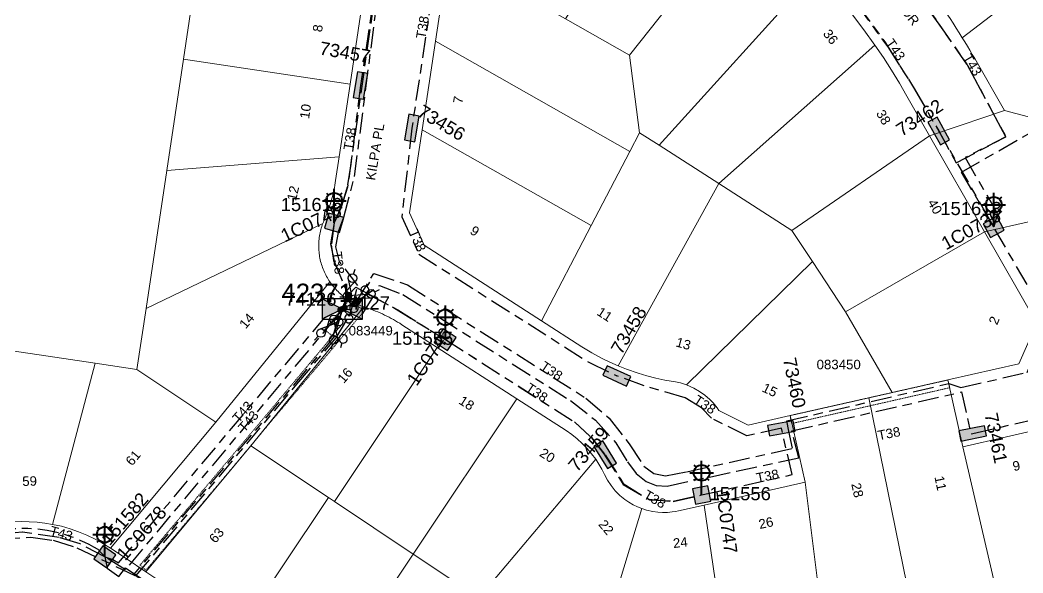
# Model space of a CAD drawing. Header units: metres. Extents: x 299834 to 302538, y 6172833 to 6174390.
# Drawn here: x 301413.7 to 301604.3, y 6173678.3 to 6173783.4 of the extents above; entities that cross this region are included whole.
import ezdxf
from ezdxf.enums import TextEntityAlignment as Align

# ---------------------------------------------------------------- set-up
doc = ezdxf.new("R2010")
doc.units = ezdxf.units.M
for name, pattern in [('Cable Exist UG', [8.2, 4, -1.2, 1.8, -1.2]), ('HIDDEN', [0.375, 0.25, -0.125]), ('HIDDEN2', [0.1875, 0.125, -0.0625])]:
    doc.linetypes.add(name, pattern=pattern)
doc.layers.get('0').update_dxf_attribs({"color": 6})
for name, color, linetype, lineweight in [('Cadastre Land Parcels_SP_EXT', 9, 'Continuous', 5), ('Cadastre Other Property_SP_EXT', 9, 'HIDDEN', 5), ('Cadastre Roads_SP_EXT', 9, 'Continuous', 5)]:
    doc.layers.add(name, color=color, linetype=linetype, lineweight=lineweight)
for name, color, linetype in [('Equip_HV_EXT', 7, 'Continuous'), ('Equip_LV_EXT', 7, 'Continuous'), ('Equip_SL_EXT', 7, 'Continuous'), ('Equip_SP_SL_EXT', 7, 'Continuous'), ('Mains_HV_EXT', 7, 'Continuous'), ('Mains_LV_EXT', 7, 'Continuous'), ('Mains_SL_EXT', 7, 'Continuous'), ('Sub_SP_EXT', 7, 'Continuous'), ('SupportsUG_SP_LV_EXT', 7, 'Continuous'), ('SupportsUG_SP_LV_SL_EXT', 7, 'Continuous')]:
    doc.layers.add(name, color=color, linetype=linetype)
doc.styles.add('COLUMN_LABEL', font='arial.ttf')
doc.styles.add('iecARIAL', font='arial.ttf', dxfattribs={"height": 2})
doc.styles.add('POLE_LABEL', font='arial.ttf')
doc.styles.get("Standard").update_dxf_attribs({"font": 'arial.ttf'})
doc.styles.add('SWITCH_LABEL', font='arial.ttf', dxfattribs={"height": 2.5})

# ---------------------------------------------------------------- blocks, each defined once
blk = doc.blocks.new('SUB_PADMOUNT_EXT')
for points in [[(0, 0), (-3.84, 1.92), (-3.84, -1.92)], [(0, 0), (3.84, 1.92), (3.84, -1.92)]]:
    blk.add_hatch(color=256).paths.add_polyline_path(points)
for p, q in [((3.84, 1.92), (-3.84, -1.92)), ((-3.84, 1.92), (3.84, -1.92))]:
    blk.add_line(p, q)
blk.add_lwpolyline([(-3.84, -1.92), (3.84, -1.92), (3.84, 1.92), (-3.84, 1.92)], close=True)
for tag, height, flags, p in [('ASSET_NUM', 3.5, 8, (2, 2)), ('STREET_CODE', 0.2, 9, (1.5, 0)), ('CONSTRUCTED_VOLTAGE', 0.2, 9, (1.5, -0.2)), ('OPERATING_VOLTAGE', 0.2, 9, (1.5, -0.6)), ('ORIENTATION', 0.2, 9, (1.5, -0.8)), ('OWNED_BY', 0.2, 9, (1.5, -1)), ('OPERATED_BY', 0.2, 9, (1.5, -1.2)), ('SECONDARY_VOLTAGE', 0.2, 9, (1.5, -1.6)), ('STATE', 0.2, 9, (1.5, -1.8)), ('NO_PHASES', 0.2, 9, (1.5, -0.4)), ('MAINTAINED_BY', 0.2, 9, (1.5, -1.4)), ('PARENT', 0.2, 9, (1.5, -2)), ('SUBSTATION_TYPE', 0.2, 9, (1.5, -2.2)), ('STREETNAME', 0.2, 9, (1.5, -3)), ('SUBURB', 0.2, 9, (1.5, -3.2)), ('Z', 0.2, 1, (1.5, -3.6)), ('USAGE', 0.2, 9, (1.5, -2.4)), ('LEGEND', 0.2, 9, (1.5, -2.6)), ('LOCATION', 0.2, 9, (1.5, -2.8)), ('NOTES', 0.2, 9, (1.5, -3.4))]:
    blk.add_attdef(tag, text='', height=height, dxfattribs=dict(flags=flags)).set_placement(p, align=Align.MIDDLE_LEFT)
blk = doc.blocks.new('COLUMN_EXT')
blk.add_hatch(color=256).paths.add_polyline_path([(-1.49, 1.48), (-1.49, -1.49), (1.48, -1.49), (1.48, 1.48)])
blk.add_lwpolyline([(-1.49, -1.49), (1.48, -1.49), (1.48, 1.48), (-1.49, 1.48)], close=True)
for tag, height, style, flags, p in [('ASSET_NUM', 2.5, 'COLUMN_LABEL', 8, (2, 2)), ('STRUCTURE_PLANT_NUMBER', 0.2, 'POLE_LABEL', 9, (1.81, 0.03)), ('STREET_CODE', 0.2, 'COLUMN_LABEL', 9, (1.81, -0.2))]:
    blk.add_attdef(tag, text='', height=height, dxfattribs=dict(style=style, flags=flags)).set_placement(p, align=Align.MIDDLE_LEFT)
at = {"flags": 9}
for tag, p in [('COLUMN_TYPE', (1.81, -0.4)), ('OWNED_BY', (1.81, -0.6)), ('STATE', (1.81, -0.8)), ('USAGE', (1.81, -1)), ('STREETNAME', (1.81, -1.6)), ('SUBURB', (1.81, -1.8)), ('LEGEND', (1.81, -1.2)), ('LOCATION', (1.81, -1.4)), ('NOTES', (1.81, -2))]:
    blk.add_attdef(tag, text='', height=0.2, dxfattribs=at).set_placement(p, align=Align.MIDDLE_LEFT)
at = {"flags": 1}
blk.add_attdef('Z', (1.81, -2.35), '', height=0.2, dxfattribs=at)
blk = doc.blocks.new('PILLAR_EXT')
blk.add_hatch(color=256).paths.add_polyline_path([(-2.475, 0.99), (-2.475, -0.99), (2.475, -0.99), (2.475, 0.99)])
blk.add_lwpolyline([(-2.475, -0.99), (2.475, -0.99), (2.475, 0.99), (-2.475, 0.99)], close=True)
at = {"style": 'iecARIAL', "flags": 8}
blk.add_attdef('ASSET_NUM', (1.5, 3.5), '', height=2.5, dxfattribs=at)
for tag, p, flags in [('OWNED_BY', (0, -0.2), 9), ('STATE', (0, -0.4), 9), ('SUPPORT_TYPE', (0, -0.6), 9), ('STREETNAME', (0, -1.8), 9), ('SUBURB', (0, -2), 1), ('USAGE', (0, -0.8), 9), ('LEGEND', (0, -1), 9), ('LOCATION', (0, -1.2), 9), ('NOTES', (0, -1.4), 9), ('PARENT', (0, -1.6), 9)]:
    blk.add_attdef(tag, p, '', height=0.2, dxfattribs=dict(flags=flags))
blk = doc.blocks.new('SL_LANTERN_EXT')
at = {"lineweight": 40}
for p, q in [((0, 1.97), (0, 6.47)), ((-2.25, 4.22), (2.25, 4.22)), ((-1.46, 5.68), (-1.06, 5.28)), ((1.46, 5.68), (1.06, 5.28)), ((-1.46, 2.76), (-1.06, 3.16)), ((0, 0), (0, 2.72)), ((1.46, 2.76), (1.06, 3.16))]:
    blk.add_line(p, q, dxfattribs=at)
blk.add_circle((0, 4.22), 1.5, dxfattribs=at)
at = {"style": 'iecARIAL', "flags": 8}
blk.add_attdef('ASSET_NUM', (1.5, 1.5), '', height=2.5, dxfattribs=at)
for tag, p, height, flags in [('OPERATING_VOLTAGE', (0.98, -1.65), 0.2, 9), ('ORIENTATION', (0.98, -1.85), 0.2, 9), ('OWNED_BY', (0.98, -2.05), 0.2, 9), ('CONSTRUCTED_VOLTAGE', (0.98, -0.65), 0.2, 9), ('CONTROL_TYPE', (0.98, -0.85), 0.2, 9), ('LANTERN_PURPOSE', (0.98, -1.05), 0.2, 9), ('LANTERN_TYPE', (0.98, -1.25), 0.2, 9), ('NO_PHASES', (0.98, -1.45), 0.2, 9), ('LNUMBER', (2.18, -3.25), 2.5, 8), ('STATE', (0.98, -2.25), 0.2, 9), ('USAGE', (0.98, -2.45), 0.2, 9), ('CEXIST', (0.98, -2.65), 0.2, 9), ('CNEW', (0.98, -2.85), 0.2, 9), ('CNUMBER', (0.98, -3.05), 0.2, 9), ('CREMOVE', (0.98, -3.25), 0.2, 9), ('CREPLACE', (0.98, -3.45), 0.2, 9), ('LKINGHEIGHT', (0.98, -3.65), 0.2, 9), ('LBRACKET', (0.98, -3.85), 0.2, 9), ('LBRACKETVOCAB', (0.98, -4.05), 0.2, 9), ('LCATEGORY', (0.98, -4.25), 0.2, 9), ('LCHARGE1', (0.98, -4.45), 0.2, 9), ('LCHARGE1PERCENT', (0.98, -4.65), 0.2, 9), ('LCHARGE2', (0.98, -4.85), 0.2, 9), ('LCHARGE2PERCENT', (0.98, -5.05), 0.2, 9), ('LCHARGE3', (0.98, -5.25), 0.2, 9), ('LCHARGE3PERCENT', (0.98, -5.45), 0.2, 9), ('LEXIST', (0.98, -5.65), 0.2, 9), ('LLAMP', (0.98, -5.85), 0.2, 9), ('LLAMPVOCAB', (0.98, -6.05), 0.2, 9), ('LMAST', (0.98, -6.25), 0.2, 9), ('LMASTVOCAB', (0.98, -6.45), 0.2, 9), ('LNEW', (0.98, -6.65), 0.2, 9), ('LANTNUMBER', (0.98, -6.85), 0.2, 9), ('LOUTREACH', (0.98, -7.25), 0.2, 9), ('LOUTREACHVOCAB', (0.98, -7.45), 0.2, 9), ('LRATECODE', (0.98, -7.65), 0.2, 9), ('STREETNAME', (0.98, -9.25), 0.2, 9), ('SUBURB', (0.98, -9.45), 0.2, 1), ('LREMOVE', (0.98, -7.85), 0.2, 9), ('LREPLACE', (0.98, -8.05), 0.2, 9), ('LTYPE', (0.98, -8.25), 0.2, 9), ('LTYPEVOCAB', (0.98, -8.45), 0.2, 9), ('LEGEND', (0.98, -8.65), 0.2, 9), ('LOCATION', (0.98, -8.85), 0.2, 9), ('NOTES', (0.98, -9.05), 0.2, 9)]:
    blk.add_attdef(tag, p, '', height=height, dxfattribs=dict(flags=flags))
blk = doc.blocks.new('SL_STJ_EXT')
h = blk.add_hatch(color=256)
edge = h.paths.add_edge_path()
edge.add_ellipse((-0.59, 0.13), major_axis=(0.226, 0.226), ratio=1, start_angle=45, end_angle=135)
edge.add_line((-0.91, 0.13), (-0.91, -0.13))
edge.add_ellipse((-0.59, -0.13), major_axis=(0.226, 0.226), ratio=1, start_angle=135, end_angle=225)
edge.add_line((-0.59, -0.45), (0.59, -0.45))
edge.add_ellipse((0.59, -0.13), major_axis=(-0.226, 0.226), ratio=1, start_angle=135, end_angle=225)
edge.add_line((0.91, -0.13), (0.91, 0.13))
edge.add_ellipse((0.59, 0.13), major_axis=(-0.226, 0.226), ratio=1, start_angle=225, end_angle=315)
edge.add_line((0.59, 0.45), (-0.59, 0.45))
blk.add_lwpolyline([(-0.91, 0.13), (-0.91, -0.13, 0.414214), (-0.59, -0.45), (0.59, -0.45, 0.414214), (0.91, -0.13), (0.91, 0.13, 0.414214), (0.59, 0.45), (-0.59, 0.45, 0.414214)], format="xyb", close=True)
at = {"flags": 1}
blk.add_attdef('Z', (0, 0), '', height=0.2, dxfattribs=at)
at = {"flags": 9}
for tag, p in [('ORIENTATION', (0, 0)), ('USAGE', (0, -0.2)), ('LEGEND', (0, -0.4)), ('NOTES', (0, -0.6))]:
    blk.add_attdef(tag, text='', height=0.2, dxfattribs=at).set_placement(p, align=Align.MIDDLE_LEFT)
blk = doc.blocks.new('LV_UG_DFUSE_CLOSED_EXT')
for points in [[(1, 0), (0, 0)], [(5.04, 0.73), (2.16, -0.72)], [(5.05, -0.71), (2.16, 0.72)], [(6.2, 0.01), (7.2, 0.01)]]:
    blk.add_lwpolyline(points)
for centre in [(1.8, 0), (5.4, 0.01)]:
    blk.add_circle(centre, 0.8)
at = {"flags": 9}
for tag, p in [('ACTUAL_STATUS', (0, 0)), ('CONSTRUCTED_VOLTAGE', (0, -0.2)), ('OPERATING_VOLTAGE', (0, -0.6)), ('ORIENTATION', (0, -0.8)), ('STATE', (0, -1)), ('SWITCH_TYPE', (0, -1.2)), ('NO_PHASES', (0, -0.4)), ('USAGE', (0, -1.4)), ('NOTES', (0, -1.6))]:
    blk.add_attdef(tag, text='', height=0.2, dxfattribs=at).set_placement(p, align=Align.MIDDLE_LEFT)
at = {"flags": 1}
blk.add_attdef('Z', (0, 0), '', height=0.2, dxfattribs=at)
blk = doc.blocks.new('SWG_HOLEC_SU_EXT')
blk.add_line((1.8, -2), (5.8, -2))
for points in [[(1, 0), (0, 0)], [(6.6, 0), (7.6, 0)]]:
    blk.add_lwpolyline(points)
for points in [[(1.8, -0.8, 1), (1.8, 0.8, 1)], [(5.8, -0.8, 1), (5.8, 0.8, 1)]]:
    blk.add_lwpolyline(points, format="xyb", close=True)
at = {"style": 'SWITCH_LABEL', "flags": 8}
blk.add_attdef('ASSET_NUM', text='', height=2.5, rotation=179.9544, dxfattribs=at).set_placement((-2.4, 0), align=Align.MIDDLE_LEFT)
at = {"flags": 1}
blk.add_attdef('Z', (0, 0), '', height=0.2, dxfattribs=at)
at = {"flags": 9}
for tag, p in [('ACTUAL_STATUS', (0, -0.4)), ('CONSTRUCTED_VOLTAGE', (0, -0.6)), ('OPERATING_VOLTAGE', (0, -1)), ('ORIENTATION', (0, -1.2)), ('OWNED_BY', (0, -1.4)), ('STATE', (0, -1.8)), ('SWITCH_TYPE', (0, -2)), ('NO_PHASES', (0, -0.8)), ('PARENT', (0, -1.6)), ('STREETNAME', (0, -2.6)), ('SUBURB', (0, -2.8)), ('USAGE', (0, -2.2)), ('LOCATION', (0, -2.4)), ('NOTES', (0, -3))]:
    blk.add_attdef(tag, text='', height=0.2, dxfattribs=at).set_placement(p, align=Align.MIDDLE_LEFT)
at = {"style": 'SWITCH_LABEL', "flags": 9}
blk.add_attdef('STREET_CODE', text='', height=0.2, dxfattribs=at).set_placement((0, -0.2), align=Align.MIDDLE_LEFT)
blk = doc.blocks.new('CONNECTOR_NODE_EXT')
h = blk.add_hatch(color=256)
edge = h.paths.add_edge_path()
edge.add_arc((0, 0), 0.5, 0, 360)
blk.add_circle((0, 0), 0.5)
at = {"flags": 1}
blk.add_attdef('Z', (0, 0), '', height=0.2, dxfattribs=at)
at = {"flags": 9}
for tag, p in [('CONNECTOR_TYPE', (0, 0)), ('CONSTRUCTED_VOLTAGE', (0, -0.2)), ('OPERATING_VOLTAGE', (0, -0.6)), ('ORIENTATION', (0, -0.8)), ('SUBTYPE', (0, -1)), ('NO_PHASES', (0, -0.4)), ('USAGE', (0, -1.2)), ('NOTES', (0, -1.4))]:
    blk.add_attdef(tag, text='', height=0.2, dxfattribs=at).set_placement(p, align=Align.MIDDLE_LEFT)

msp = doc.modelspace()

# ---------------------------------------------------------------- linework, layer by layer
at = {"layer": 'Cadastre Land Parcels_SP_EXT', "linetype": 'Continuous'}
for points in [[(301231.2, 6173904.45), (301323.33, 6173779.45), (301316.57, 6173734.82), (301327.89, 6173733.13), (301360.36, 6173728.25), (301387.98, 6173724.11), (301402.81, 6173721.89), (301428.03, 6173718.11), (301435.95, 6173716.92), (301437.69, 6173728.52), (301437.69, 6173728.52), (301441.62, 6173754.73), (301444.8, 6173775.93), (301447.42, 6173793.44)], [(301616.97, 6173798.56), (301592.78, 6173779.98), (301593.26, 6173779.19), (301593.74, 6173778.4), (301594.21, 6173777.61), (301594.68, 6173776.82), (301595.14, 6173776.02), (301600.83, 6173766.14), (301606.3, 6173764.68)]]:
    msp.add_lwpolyline(points, dxfattribs=at)
for points in [[(301552.37, 6173805.44), (301549.28, 6173808.08), (301546.91, 6173810), (301543.7, 6173812.49), (301538.26, 6173816.58), (301527.29, 6173799.26), (301517.36, 6173783.59), (301529.53, 6173776.67), (301552.37, 6173805.44)], [(301616.97, 6173798.56), (301606.19, 6173814.76), (301582.19, 6173795.14), (301582.86, 6173794.28), (301583.53, 6173793.42), (301584.19, 6173792.55), (301584.84, 6173791.68), (301585.49, 6173790.81), (301586.13, 6173789.93), (301586.76, 6173789.05), (301587.39, 6173788.16), (301588.02, 6173787.26), (301588.63, 6173786.37), (301589.24, 6173785.47), (301589.85, 6173784.56), (301590.45, 6173783.65), (301591.04, 6173782.74), (301591.63, 6173781.82), (301592.21, 6173780.9), (301592.78, 6173779.98), (301616.97, 6173798.56)], [(301565.11, 6173792.74), (301563.11, 6173794.96), (301561.06, 6173797.15), (301558.96, 6173799.3), (301556.81, 6173801.39), (301554.62, 6173803.44), (301552.37, 6173805.44), (301529.53, 6173776.67), (301531.46, 6173761.92), (301535.16, 6173759.56), (301565.11, 6173792.74)], [(301531.46, 6173761.92), (301529.53, 6173776.67), (301517.36, 6173783.59), (301495.2, 6173796.14), (301492.67, 6173779.33), (301529.61, 6173758.38), (301531.46, 6173761.92)], [(301479.09, 6173788.68), (301447.42, 6173793.44), (301444.8, 6173775.93), (301476.46, 6173771.18), (301479.09, 6173788.68)], [(301576.18, 6173778.56), (301574.09, 6173781.48), (301571.94, 6173784.37), (301569.72, 6173787.2), (301567.44, 6173789.99), (301565.11, 6173792.74), (301535.16, 6173759.56), (301546.53, 6173752.28), (301576.18, 6173778.56)], [(301529.61, 6173758.38), (301492.67, 6173779.33), (301490.15, 6173762.52), (301522.26, 6173744.31), (301529.61, 6173758.38)], [(301586.57, 6173761.37), (301582.25, 6173768.92), (301580.83, 6173771.39), (301579.34, 6173773.82), (301577.79, 6173776.21), (301576.18, 6173778.56), (301546.53, 6173752.28), (301560.42, 6173743.38), (301586.57, 6173761.37)], [(301474.37, 6173757.33), (301476.46, 6173771.18), (301444.8, 6173775.93), (301441.62, 6173754.73), (301474.37, 6173757.33)], [(301522.26, 6173744.31), (301490.15, 6173762.52), (301487.77, 6173746.69), (301490.54, 6173740.57), (301512.81, 6173726.2), (301522.26, 6173744.31)], [(301546.53, 6173752.28), (301535.16, 6173759.56), (301531.46, 6173761.92), (301529.61, 6173758.38), (301522.26, 6173744.31), (301512.81, 6173726.2), (301520.46, 6173721.27), (301522.37, 6173720.11), (301524.33, 6173719.04), (301525.83, 6173718.31), (301527.37, 6173717.63), (301546.53, 6173752.28)], [(301597.02, 6173743.11), (301586.57, 6173761.37), (301560.42, 6173743.38), (301564.32, 6173737.47), (301570.62, 6173727.89), (301597.02, 6173743.11)], [(301471.27, 6173744.69), (301471.38, 6173744.95), (301471.48, 6173745.21), (301471.67, 6173745.65), (301471.85, 6173746.08), (301472.02, 6173746.52), (301472.19, 6173746.96), (301472.35, 6173747.4), (301472.5, 6173747.85), (301472.64, 6173748.29), (301472.78, 6173748.74), (301472.91, 6173749.19), (301473.04, 6173749.65), (301473.15, 6173750.1), (301473.26, 6173750.56), (301473.37, 6173751.02), (301473.46, 6173751.48), (301473.55, 6173751.94), (301473.63, 6173752.41), (301473.7, 6173752.87), (301474.37, 6173757.33), (301441.62, 6173754.73), (301437.69, 6173728.52), (301471.27, 6173744.69)], [(301564.32, 6173737.47), (301560.42, 6173743.38), (301546.53, 6173752.28), (301527.37, 6173717.63), (301528.99, 6173716.98), (301531.2, 6173716.21), (301532.87, 6173715.71), (301534.57, 6173715.28), (301536.28, 6173714.91), (301538.31, 6173714.56), (301539.21, 6173714.37), (301540.38, 6173714.01), (301564.32, 6173737.47)], [(301472.61, 6173733.58), (301472.44, 6173733.84), (301472.28, 6173734.1), (301472.13, 6173734.36), (301471.98, 6173734.63), (301471.83, 6173734.9), (301471.7, 6173735.17), (301471.57, 6173735.45), (301471.45, 6173735.73), (301471.33, 6173736.01), (301471.22, 6173736.3), (301471.12, 6173736.59), (301471.03, 6173736.88), (301470.94, 6173737.17), (301470.86, 6173737.47), (301470.79, 6173737.77), (301470.73, 6173738.07), (301470.67, 6173738.37), (301470.63, 6173738.67), (301470.59, 6173738.97), (301470.55, 6173739.28), (301470.53, 6173739.58), (301470.51, 6173739.89), (301470.5, 6173740.19), (301470.5, 6173740.5), (301470.5, 6173740.81), (301470.52, 6173741.11), (301470.54, 6173741.42), (301470.57, 6173741.72), (301470.6, 6173742.03), (301470.65, 6173742.33), (301470.7, 6173742.63), (301470.76, 6173742.93), (301470.82, 6173743.23), (301470.9, 6173743.53), (301470.98, 6173743.82), (301471.07, 6173744.11), (301471.16, 6173744.4), (301471.27, 6173744.69), (301437.69, 6173728.52), (301435.95, 6173716.92), (301450.91, 6173706.92), (301472.61, 6173733.58)], [(301590.05, 6173714.94), (301603.55, 6173717.99), (301606.96, 6173725.76), (301597.02, 6173743.11), (301570.62, 6173727.89), (301579.45, 6173712.55), (301590.05, 6173714.94)], [(301560.05, 6173708.17), (301575.05, 6173711.56), (301579.45, 6173712.55), (301570.62, 6173727.89), (301564.32, 6173737.47), (301540.38, 6173714.01), (301541.79, 6173713.39), (301542.86, 6173712.78), (301543.86, 6173712.07), (301544.79, 6173711.26), (301545.43, 6173710.59), (301546.2, 6173709.63), (301546.55, 6173709.13), (301552.08, 6173706.38), (301560.05, 6173708.17)], [(301493.01, 6173721.12), (301486.29, 6173725.45), (301485.89, 6173725.71), (301485.49, 6173725.95), (301485.09, 6173726.19), (301484.68, 6173726.42), (301484.27, 6173726.65), (301483.85, 6173726.87), (301483.43, 6173727.08), (301483.01, 6173727.29), (301482.58, 6173727.49), (301482.16, 6173727.68), (301481.72, 6173727.87), (301481.29, 6173728.05), (301480.85, 6173728.22), (301480.41, 6173728.39), (301479.97, 6173728.55), (301479.53, 6173728.7), (301479.08, 6173728.84), (301457.6, 6173702.45), (301472.33, 6173692.61), (301473.46, 6173691.86), (301493.01, 6173721.12)], [(301428.03, 6173718.11), (301402.81, 6173721.89), (301408, 6173687.36), (301409.48, 6173687.64), (301410.97, 6173687.84), (301412.46, 6173687.97), (301413.96, 6173688.03), (301415.46, 6173688), (301416.96, 6173687.91), (301418.45, 6173687.74), (301419.92, 6173687.49), (301428.03, 6173718.11)], [(301508.14, 6173711.37), (301493.01, 6173721.12), (301473.46, 6173691.86), (301488.43, 6173681.86), (301508.14, 6173711.37)], [(301450.91, 6173706.92), (301435.95, 6173716.92), (301428.03, 6173718.11), (301419.92, 6173687.49), (301421.6, 6173687.12), (301423.25, 6173686.65), (301424.87, 6173686.08), (301426.45, 6173685.43), (301428, 6173684.7), (301429.5, 6173683.88), (301430.95, 6173682.97), (301450.91, 6173706.92)], [(301599.79, 6173672.53), (301592.91, 6173702.26), (301590.05, 6173714.94), (301579.45, 6173712.55), (301575.05, 6173711.56), (301583.69, 6173668.9), (301599.79, 6173672.53)], [(301523.12, 6173699.88), (301522.34, 6173700.93), (301521.49, 6173701.93), (301520.58, 6173702.88), (301519.6, 6173703.77), (301518.57, 6173704.59), (301517.49, 6173705.34), (301508.14, 6173711.37), (301488.43, 6173681.86), (301500.9, 6173673.53), (301523.12, 6173699.88)], [(301583.69, 6173668.9), (301575.05, 6173711.56), (301560.05, 6173708.17), (301562.92, 6173695.49), (301566.73, 6173665.08), (301583.69, 6173668.9)], [(301622.26, 6173677.6), (301609.49, 6173706.01), (301592.91, 6173702.26), (301599.79, 6173672.53), (301622.26, 6173677.6)], [(301472.33, 6173692.61), (301457.6, 6173702.45), (301437.64, 6173678.5), (301455.14, 6173666.82), (301472.33, 6173692.61)], [(301531.91, 6173690.48), (301531.05, 6173690.82), (301530.22, 6173691.23), (301529.42, 6173691.7), (301528.65, 6173692.22), (301527.7, 6173693.01), (301526.82, 6173693.89), (301526.04, 6173694.85), (301525.36, 6173695.88), (301524.78, 6173696.98), (301524.28, 6173697.97), (301523.72, 6173698.93), (301523.12, 6173699.88), (301500.9, 6173673.53), (301504.53, 6173671.1), (301512.92, 6173665.5), (301522.73, 6173660.25), (301531.91, 6173690.48)], [(301566.73, 6173665.08), (301562.92, 6173695.49), (301543.74, 6173691.16), (301548.19, 6173660.89), (301566.73, 6173665.08)], [(301488.43, 6173681.86), (301473.46, 6173691.86), (301472.33, 6173692.61), (301455.14, 6173666.82), (301471.23, 6173656.06), (301488.43, 6173681.86)], [(301543.74, 6173691.16), (301538.86, 6173690.06), (301538.26, 6173689.94), (301537.66, 6173689.85), (301536.74, 6173689.77), (301535.82, 6173689.76), (301534.9, 6173689.81), (301533.99, 6173689.94), (301532.79, 6173690.2), (301531.91, 6173690.48), (301522.73, 6173660.25), (301523.49, 6173659.83), (301530.22, 6173656.23), (301548.19, 6173660.89), (301543.74, 6173691.16)], [(301504.53, 6173671.1), (301500.9, 6173673.53), (301488.43, 6173681.86), (301471.23, 6173656.06), (301483.11, 6173648.13), (301484.96, 6173646.83), (301486.31, 6173645.8), (301487.19, 6173645.09), (301504.53, 6173671.1)]]:
    msp.add_lwpolyline(points, close=True, dxfattribs=at)
at = {"layer": 'Cadastre Other Property_SP_EXT', "linetype": 'HIDDEN2'}
msp.add_lwpolyline([(301479.41, 6173728.38), (301478.94, 6173728.48), (301478.94, 6173728.48, -0.056969), (301476.07, 6173729.87), (301476.07, 6173729.87), (301471.57, 6173724.55), (301473.13, 6173723.27), (301436.53, 6173679.74), (301437.68, 6173678.78), (301474.27, 6173722.3), (301479.41, 6173728.38)], format="xyb", close=True, dxfattribs=at)
msp.add_lwpolyline([(301560.05, 6173708.17), (301560.36, 6173706.66), (301590.4, 6173713.47), (301590.05, 6173714.94), (301560.05, 6173708.17)], close=True, dxfattribs=at)
at = {"layer": 'Cadastre Roads_SP_EXT', "linetype": 'Continuous'}
for points in [[(301479.09, 6173788.68), (301476.46, 6173771.18), (301474.37, 6173757.33), (301473.7, 6173752.87), (301473.63, 6173752.41), (301473.55, 6173751.94), (301473.46, 6173751.48), (301473.37, 6173751.02), (301473.26, 6173750.56), (301473.15, 6173750.1), (301473.04, 6173749.65), (301472.91, 6173749.19), (301472.78, 6173748.74), (301472.64, 6173748.29), (301472.5, 6173747.85), (301472.35, 6173747.4), (301472.19, 6173746.96), (301472.02, 6173746.52), (301471.85, 6173746.08), (301471.67, 6173745.65), (301471.48, 6173745.21), (301471.38, 6173744.95), (301471.27, 6173744.69), (301471.16, 6173744.4), (301471.07, 6173744.11), (301470.98, 6173743.82), (301470.9, 6173743.53), (301470.82, 6173743.23), (301470.76, 6173742.93), (301470.7, 6173742.63), (301470.65, 6173742.33), (301470.6, 6173742.03), (301470.57, 6173741.72), (301470.54, 6173741.42), (301470.52, 6173741.11), (301470.5, 6173740.81), (301470.5, 6173740.5), (301470.5, 6173740.19), (301470.51, 6173739.89), (301470.53, 6173739.58), (301470.55, 6173739.28), (301470.59, 6173738.97), (301470.63, 6173738.67), (301470.67, 6173738.37), (301470.73, 6173738.07), (301470.79, 6173737.77), (301470.86, 6173737.47), (301470.94, 6173737.17), (301471.03, 6173736.88), (301471.12, 6173736.59), (301471.22, 6173736.3), (301471.33, 6173736.01), (301471.45, 6173735.73), (301471.57, 6173735.45), (301471.7, 6173735.17), (301471.83, 6173734.9), (301471.98, 6173734.63), (301472.13, 6173734.36), (301472.28, 6173734.1), (301472.44, 6173733.84), (301472.61, 6173733.58), (301472.79, 6173733.34), (301472.97, 6173733.09), (301473.16, 6173732.86), (301473.35, 6173732.62), (301473.55, 6173732.39), (301473.75, 6173732.17), (301473.96, 6173731.95), (301474.17, 6173731.74), (301474.39, 6173731.53), (301474.62, 6173731.33), (301474.85, 6173731.13), (301475.08, 6173730.94), (301475.32, 6173730.76), (301475.57, 6173730.58), (301475.82, 6173730.4), (301476.07, 6173730.24), (301476.32, 6173730.08), (301476.58, 6173729.92), (301476.85, 6173729.78), (301477.12, 6173729.64), (301477.39, 6173729.5), (301477.66, 6173729.38), (301477.94, 6173729.26), (301478.22, 6173729.14), (301478.5, 6173729.04), (301478.79, 6173728.94), (301479.08, 6173728.84), (301479.53, 6173728.7), (301479.97, 6173728.55), (301480.41, 6173728.39), (301480.85, 6173728.22), (301481.29, 6173728.05), (301481.72, 6173727.87), (301482.16, 6173727.68), (301482.58, 6173727.49), (301483.01, 6173727.29), (301483.43, 6173727.08), (301483.85, 6173726.87), (301484.27, 6173726.65), (301484.68, 6173726.42), (301485.09, 6173726.19), (301485.49, 6173725.95), (301485.89, 6173725.71), (301486.29, 6173725.45), (301493.01, 6173721.12), (301508.14, 6173711.37), (301517.49, 6173705.34), (301518.57, 6173704.59), (301519.6, 6173703.77), (301520.58, 6173702.88), (301521.49, 6173701.93), (301522.34, 6173700.93), (301523.12, 6173699.88), (301523.72, 6173698.93), (301524.28, 6173697.97), (301524.78, 6173696.98), (301525.36, 6173695.88), (301526.04, 6173694.85), (301526.82, 6173693.89), (301527.7, 6173693.01), (301528.65, 6173692.22), (301529.42, 6173691.7), (301530.22, 6173691.23), (301531.05, 6173690.82), (301531.91, 6173690.48), (301532.79, 6173690.2), (301533.99, 6173689.94), (301534.9, 6173689.81), (301535.82, 6173689.76), (301536.74, 6173689.77), (301537.66, 6173689.85), (301538.26, 6173689.94), (301538.86, 6173690.06), (301543.74, 6173691.16), (301562.92, 6173695.49), (301560.05, 6173708.17), (301552.08, 6173706.38), (301546.55, 6173709.13), (301546.55, 6173709.13), (301546.2, 6173709.63), (301545.43, 6173710.59), (301544.79, 6173711.26), (301543.86, 6173712.07), (301542.86, 6173712.78), (301541.79, 6173713.39), (301540.38, 6173714.01), (301539.21, 6173714.37), (301538.31, 6173714.56), (301536.28, 6173714.91), (301534.57, 6173715.28), (301532.87, 6173715.71), (301531.2, 6173716.21), (301528.99, 6173716.98), (301527.37, 6173717.63), (301525.83, 6173718.31), (301524.33, 6173719.04), (301522.37, 6173720.11), (301520.46, 6173721.27), (301512.81, 6173726.2), (301490.54, 6173740.57), (301487.77, 6173746.69), (301490.15, 6173762.52), (301492.67, 6173779.33), (301495.2, 6173796.14)], [(301571.94, 6173784.37), (301574.09, 6173781.48), (301576.18, 6173778.56), (301577.79, 6173776.21), (301579.34, 6173773.82), (301580.83, 6173771.39), (301582.25, 6173768.92), (301586.57, 6173761.37), (301592.54, 6173763.37), (301592.54, 6173763.37), (301600.83, 6173766.14), (301595.14, 6173776.02), (301594.68, 6173776.82), (301594.21, 6173777.61), (301593.74, 6173778.4), (301593.26, 6173779.19), (301592.78, 6173779.98), (301592.21, 6173780.9), (301591.63, 6173781.82), (301591.04, 6173782.74), (301590.45, 6173783.65)], [(301605.95, 6173745.14), (301597.02, 6173743.11), (301606.96, 6173725.76), (301603.55, 6173717.99), (301590.05, 6173714.94), (301592.91, 6173702.26), (301609.49, 6173706.01)], [(301455.14, 6173666.82), (301437.64, 6173678.5), (301437.64, 6173678.5), (301433.91, 6173681), (301430.95, 6173682.97), (301429.5, 6173683.88), (301428, 6173684.7), (301426.45, 6173685.43), (301424.87, 6173686.08), (301423.25, 6173686.65), (301421.6, 6173687.12), (301419.92, 6173687.49), (301418.45, 6173687.74), (301416.96, 6173687.91), (301415.46, 6173688), (301413.96, 6173688.03), (301412.46, 6173687.97)]]:
    msp.add_lwpolyline(points, dxfattribs=at)
at = {"layer": 'Mains_HV_EXT', "linetype": 'Cable Exist UG'}
for points in [[(301475, 6173728.45), (301476.71, 6173728.33), (301477.93, 6173732.9), (301474.46, 6173737.47), (301473.73, 6173740.25), (301474.34, 6173743.33), (301475.24, 6173745.88), (301477.3, 6173753.64), (301481.37, 6173785.38)], [(301333.68, 6173606.7), (301335.47, 6173617.57), (301336.92, 6173622.89), (301338.5, 6173626.98), (301339.77, 6173629.69), (301341.37, 6173632.72), (301343.01, 6173635.38), (301345.16, 6173638.36), (301347.76, 6173641.51), (301350.4, 6173644.29), (301354.24, 6173647.55), (301367.12, 6173656.91), (301387.09, 6173671.4), (301401.65, 6173681.84), (301405.03, 6173683.42), (301409.69, 6173684.71), (301415.81, 6173685.07), (301420.01, 6173684.47), (301424.52, 6173683.04), (301435.74, 6173677.68), (301466.35, 6173714.16), (301473.79, 6173722.97), (301476.25, 6173727.05), (301475, 6173728.45)]]:
    msp.add_lwpolyline(points, dxfattribs=at)
at = {"layer": 'Mains_LV_EXT', "linetype": 'Cable Exist UG'}
for points in [[(301483.64, 6173805.9), (301478.42, 6173770.92)], [(301493.27, 6173796.34), (301488.18, 6173762.83)], [(301566.64, 6173793.87), (301572.64, 6173786.5), (301578.73, 6173778.09), (301583.63, 6173770.35), (301588.3, 6173762.28)], [(301588.3, 6173762.28), (301591.61, 6173756.19), (301601.03, 6173761.17), (301593.66, 6173775), (301588.4, 6173782.56), (301580.63, 6173793.35)], [(301598.76, 6173744.03), (301592.61, 6173754.43), (301624.81, 6173772.92), (301630.04, 6173777.53), (301635.02, 6173783.13)], [(301478.42, 6173770.92), (301476.6, 6173755.99), (301475.89, 6173751.6), (301474.72, 6173747.75), (301473.43, 6173744.79)], [(301488.18, 6173762.83), (301486.29, 6173745.98), (301489.5, 6173738.86), (301521.93, 6173718.24), (301527.16, 6173715.72)], [(301473.43, 6173744.79), (301472.88, 6173740.6), (301473.3, 6173737.66), (301476.12, 6173731.12)], [(301477.66, 6173729.85), (301480.99, 6173735.2), (301487.34, 6173733.01), (301521.25, 6173711.5), (301525.65, 6173707.69), (301529.48, 6173702.81), (301532.27, 6173698.56), (301534.16, 6173697.18), (301536.38, 6173696.75), (301540.45, 6173697.5), (301560.52, 6173701.95), (301559.84, 6173705.2), (301559.47, 6173707.15), (301590.21, 6173714.27), (301592.48, 6173713.48), (301605.14, 6173716.39), (301609.19, 6173725.96), (301598.76, 6173744.03)], [(301477.66, 6173729.85), (301482.06, 6173732.9), (301486.5, 6173731.19), (301518.33, 6173711.01), (301523.06, 6173707.29), (301526.96, 6173702.98), (301529.18, 6173699.39), (301530.81, 6173697.16), (301532.72, 6173695.64), (301534.63, 6173694.9), (301536.73, 6173694.78), (301549.86, 6173697.59), (301561.73, 6173700.14), (301560.39, 6173705.26), (301592.61, 6173712.66), (301594.44, 6173704.7), (301594.76, 6173704.77)], [(301475, 6173728.45), (301476.12, 6173731.12)], [(301476.12, 6173731.12), (301477.55, 6173732.56), (301484.67, 6173728.74), (301494.55, 6173722.63)], [(301475, 6173728.45), (301477.66, 6173729.85)], [(301475, 6173728.45), (301473.8, 6173726.87), (301433.75, 6173678.88), (301429.84, 6173681.32)], [(301475, 6173728.45), (301473.51, 6173723.25), (301435.39, 6173678.02), (301454.03, 6173665.16)], [(301494.55, 6173722.63), (301519.14, 6173706.89), (301522.31, 6173703.98), (301524.92, 6173700.72)], [(301558.4, 6173705.75), (301551.84, 6173704.3), (301545.14, 6173707.65), (301543.2, 6173709.67), (301540.13, 6173711.57), (301532.32, 6173713.82), (301527.16, 6173715.72)], [(301594.76, 6173704.77), (301620.25, 6173710.64)], [(301543.25, 6173693.08), (301560.46, 6173696.96), (301558.4, 6173705.75)], [(301524.92, 6173700.72), (301528.36, 6173695.25), (301533.34, 6173692.13), (301537.87, 6173691.93), (301543.25, 6173693.08)], [(301429.84, 6173681.32), (301425.16, 6173683.77), (301421.15, 6173685.02), (301414.11, 6173686.01), (301408.53, 6173685.47)]]:
    msp.add_lwpolyline(points, dxfattribs=at)
at = {"layer": 'Mains_SL_EXT', "linetype": 'Cable Exist UG'}
for points in [[(301539.38, 6173818.14), (301546.79, 6173813.04), (301552, 6173808.43), (301560.29, 6173800.71), (301566.54, 6173794), (301572.82, 6173786.32), (301578.17, 6173779.05), (301583.71, 6173770.22), (301598.76, 6173744.03)], [(301483.64, 6173805.9), (301475.96, 6173751.59), (301474.64, 6173747.5), (301473.43, 6173744.79)], [(301580.63, 6173793.35), (301588.4, 6173782.53), (301593.69, 6173774.83), (301601.05, 6173761.18), (301593.31, 6173757.2), (301599.48, 6173746.54), (301598.76, 6173744.03)], [(301473.43, 6173744.79), (301472.76, 6173740.85), (301473.4, 6173737.5), (301476.14, 6173731)], [(301476.14, 6173731), (301479.8, 6173731.22), (301485.54, 6173728.27), (301494.55, 6173722.63)], [(301429.84, 6173681.32), (301431.4, 6173680.83), (301432.46, 6173680.17), (301432.46, 6173680.17), (301471.63, 6173726.79), (301475, 6173728.45)], [(301494.55, 6173722.63), (301519.08, 6173706.99), (301522.35, 6173703.92), (301524.66, 6173700.89), (301528.36, 6173695.05), (301533.22, 6173692.28), (301537.85, 6173691.81), (301543.25, 6173693.08)], [(301429.84, 6173681.32), (301430.32, 6173679.14), (301430.32, 6173679.14), (301432.52, 6173677.61), (301433.76, 6173679.23), (301452.92, 6173666.48), (301454.03, 6173665.16)]]:
    msp.add_lwpolyline(points, dxfattribs=at)
msp.add_lwpolyline([(301374.86, 6173673.62), (301376.22, 6173672.58), (301376.79, 6173671.82), (301383.63, 6173670.78), (301400.03, 6173682.65), (301400.03, 6173682.65, -0.281818), (301428.57, 6173682.7), (301428.57, 6173682.7), (301429.84, 6173681.32)], format="xyb", dxfattribs=at)

# ---------------------------------------------------------------- block references
at = {"layer": 'Equip_HV_EXT'}
ref = msp.add_blockref('SWG_HOLEC_SU_EXT', (301476.25, 6173727.05), dxfattribs=dict(at, rotation=58.67704688859746))
ref.add_attrib('ASSET_NUM', '74126', dxfattribs={"layer": '0', "height": 2.5, "style": 'SWITCH_LABEL'}).set_placement((301473.85, 6173728.3), align=Align.BOTTOM_RIGHT)
ref = msp.add_blockref('SWG_HOLEC_SU_EXT', (301476.71, 6173728.33), dxfattribs=dict(at, rotation=254.1441986650223))
ref.add_attrib('ASSET_NUM', '74127', dxfattribs={"layer": '0', "height": 2.5, "style": 'SWITCH_LABEL'}).set_placement((301474.31, 6173729.58), align=Align.MIDDLE_LEFT)
at = {"layer": 'Equip_LV_EXT'}
for p, rotation in [((301475.42, 6173729.1), 73.93322246569282), ((301475.65, 6173728.8), 27.679630963228), ((301474.61, 6173727.79), 226.7521274448768), ((301474.79, 6173727.74), 254.0089231294755)]:
    msp.add_blockref('LV_UG_DFUSE_CLOSED_EXT', p, dxfattribs=dict(at, rotation=rotation))
for p in [(301476.12, 6173731.12), (301477.66, 6173729.85)]:
    msp.add_blockref('CONNECTOR_NODE_EXT', p, dxfattribs=at)
at = {"layer": 'Equip_SL_EXT'}
msp.add_blockref('CONNECTOR_NODE_EXT', (301476.14, 6173731), dxfattribs=at)
at = {"layer": 'Equip_SL_EXT', "rotation": 206.2684712810276}
msp.add_blockref('SL_STJ_EXT', (301475, 6173728.45), dxfattribs=at)
at = {"layer": 'Equip_SP_SL_EXT'}
ref = msp.add_blockref('SL_LANTERN_EXT', (301473.43, 6173744.79), dxfattribs=at)
ref.add_attrib('ASSET_NUM', '151616', dxfattribs={"layer": '0', "height": 2.5, "style": 'iecARIAL'}).set_placement((301474.93, 6173746.29), align=Align.BOTTOM_RIGHT)
ref = msp.add_blockref('SL_LANTERN_EXT', (301598.76, 6173744.03), dxfattribs=at)
ref.add_attrib('ASSET_NUM', '151613', dxfattribs={"layer": '0', "height": 2.5, "style": 'iecARIAL'}).set_placement((301600.26, 6173745.53), align=Align.BOTTOM_RIGHT)
ref = msp.add_blockref('SL_LANTERN_EXT', (301494.55, 6173722.63), dxfattribs=at)
ref.add_attrib('ASSET_NUM', '151555', dxfattribs={"layer": '0', "height": 2.5, "style": 'iecARIAL'}).set_placement((301496.05, 6173724.13), align=Align.TOP_RIGHT)
ref = msp.add_blockref('SL_LANTERN_EXT', (301543.25, 6173693.08), dxfattribs=at)
ref.add_attrib('ASSET_NUM', '151556', dxfattribs={"layer": '0', "height": 2.5, "style": 'iecARIAL'}).set_placement((301544.75, 6173694.58), align=Align.TOP_LEFT)
ref = msp.add_blockref('SL_LANTERN_EXT', (301429.84, 6173681.32), dxfattribs=at)
ref.add_attrib('ASSET_NUM', '151582', dxfattribs={"layer": '0', "height": 2.5, "rotation": 49.5998, "style": 'iecARIAL'}).set_placement((301431.34, 6173682.82), align=Align.BOTTOM_LEFT)
at = {"layer": 'Sub_SP_EXT'}
ref = msp.add_blockref('SUB_PADMOUNT_EXT', (301475, 6173728.45), dxfattribs=at)
ref.add_attrib('ASSET_NUM', '42371', dxfattribs={"layer": '0', "height": 3.5}).set_placement((301477, 6173728.7), align=Align.BOTTOM_RIGHT)
at = {"layer": 'SupportsUG_SP_LV_EXT'}
ref = msp.add_blockref('PILLAR_EXT', (301478.42, 6173770.92), dxfattribs=dict(at, rotation=260.4528985041887))
ref.add_attrib('ASSET_NUM', '73457', dxfattribs={"layer": '0', "height": 2.5, "rotation": 350.0236, "style": 'iecARIAL'}).set_placement((301479.92, 6173774.42), align=Align.BOTTOM_RIGHT)
ref = msp.add_blockref('PILLAR_EXT', (301488.18, 6173762.83), dxfattribs=dict(at, rotation=80.08822255028711))
ref.add_attrib('ASSET_NUM', '73456', dxfattribs={"layer": '0', "height": 2.5, "rotation": 329.0521, "style": 'iecARIAL'}).set_placement((301489.68, 6173766.33), align=Align.MIDDLE_LEFT)
ref = msp.add_blockref('PILLAR_EXT', (301588.3, 6173762.28), dxfattribs=dict(at, rotation=298.742854052886))
ref.add_attrib('ASSET_NUM', '73462', dxfattribs={"layer": '0', "height": 2.5, "rotation": 32.9935, "style": 'iecARIAL'}).set_placement((301589.8, 6173765.78), align=Align.BOTTOM_RIGHT)
ref = msp.add_blockref('PILLAR_EXT', (301527.16, 6173715.72), dxfattribs=dict(at, rotation=155.3706699481157))
ref.add_attrib('ASSET_NUM', '73458', dxfattribs={"layer": '0', "height": 2.5, "rotation": 59.651, "style": 'iecARIAL'}).set_placement((301528.66, 6173719.22), align=Align.BOTTOM_LEFT)
ref = msp.add_blockref('PILLAR_EXT', (301558.4, 6173705.75), dxfattribs=dict(at, rotation=190.1071459925222))
ref.add_attrib('ASSET_NUM', '73460', dxfattribs={"layer": '0', "height": 2.5, "rotation": 281.5384, "style": 'iecARIAL'}).set_placement((301559.9, 6173709.25), align=Align.BOTTOM_RIGHT)
ref = msp.add_blockref('PILLAR_EXT', (301594.76, 6173704.77), dxfattribs=dict(at, rotation=11.60266845173486))
ref.add_attrib('ASSET_NUM', '73461', dxfattribs={"layer": '0', "height": 2.5, "rotation": 281.5666, "style": 'iecARIAL'}).set_placement((301596.26, 6173708.27), align=Align.BOTTOM_LEFT)
ref = msp.add_blockref('PILLAR_EXT', (301524.92, 6173700.72), dxfattribs=dict(at, rotation=301.3989225700932))
ref.add_attrib('ASSET_NUM', '73459', dxfattribs={"layer": '0', "height": 2.5, "rotation": 49.8399, "style": 'iecARIAL'}).set_placement((301526.42, 6173704.22), align=Align.BOTTOM_RIGHT)
at = {"layer": 'SupportsUG_SP_LV_SL_EXT'}
ref = msp.add_blockref('COLUMN_EXT', (301473.43, 6173744.79), dxfattribs=dict(at, rotation=254.1979318610286))
ref.add_attrib('ASSET_NUM', '1C0745', dxfattribs={"layer": '0', "height": 2.5, "rotation": 24.9615, "style": 'COLUMN_LABEL'}).set_placement((301475.43, 6173745.54), align=Align.BOTTOM_RIGHT)
ref = msp.add_blockref('COLUMN_EXT', (301598.76, 6173744.03), dxfattribs=dict(at, rotation=298.6314092750913))
ref.add_attrib('ASSET_NUM', '1C0736', dxfattribs={"layer": '0', "height": 2.5, "rotation": 28.7536, "style": 'COLUMN_LABEL'}).set_placement((301600.76, 6173744.78), align=Align.BOTTOM_RIGHT)
ref = msp.add_blockref('COLUMN_EXT', (301494.55, 6173722.63), dxfattribs=dict(at, rotation=326.2610255455625))
ref.add_attrib('ASSET_NUM', '1C0746', dxfattribs={"layer": '0', "height": 2.5, "rotation": 56.1643, "style": 'COLUMN_LABEL'}).set_placement((301496.55, 6173723.38), align=Align.BOTTOM_RIGHT)
ref = msp.add_blockref('COLUMN_EXT', (301543.25, 6173693.08), dxfattribs=dict(at, rotation=10.99042205658123))
ref.add_attrib('ASSET_NUM', '1C0747', dxfattribs={"layer": '0', "height": 2.5, "rotation": 277.5874, "style": 'COLUMN_LABEL'}).set_placement((301545.25, 6173693.83), align=Align.BOTTOM_LEFT)
ref = msp.add_blockref('COLUMN_EXT', (301429.84, 6173681.32), dxfattribs=dict(at, rotation=145.8698476335448))
ref.add_attrib('ASSET_NUM', '1C0678', dxfattribs={"layer": '0', "height": 2.5, "rotation": 48.8023, "style": 'COLUMN_LABEL'}).set_placement((301431.84, 6173682.07), align=Align.TOP_LEFT)

# ---------------------------------------------------------------- texts
at = {"layer": 'Cadastre Land Parcels_SP_EXT'}
for s, rotation, p in [('8', 81.4905, (301471.09, 6173780.98)), ('36', 307.6834, (301566.2, 6173780.73)), ('10', 81.6278, (301468.65, 6173764.49)), ('7', 81.191, (301497.78, 6173767.36)), ('38', 300.1112, (301576.34, 6173765.64)), ('12', 77.1894, (301466.17, 6173748.88)), ('40', 299.9027, (301586.12, 6173748.65)), ('9', 327.3057, (301499.07, 6173742.87)), ('14', 49.9303, (301456.6, 6173724.52)), ('11', 327.1424, (301523.18, 6173727.42)), ('2', 68.0283, (301599.4, 6173725.28)), ('13', 344.1334, (301538.2, 6173721.36)), ('16', 49.7845, (301475.26, 6173714.16)), ('15', 334.5697, (301554.57, 6173712.83)), ('18', 327.4097, (301496.94, 6173710.55)), ('61', 49.9176, (301435.01, 6173698.49)), ('20', 327.5413, (301512.28, 6173700.6)), ('9', 12.7217, (301602.57, 6173697.6)), ('59', 1.6032, (301414.18, 6173694.78)), ('28', 282.7047, (301571.67, 6173695.16)), ('11', 281.8365, (301587.48, 6173696.51)), ('22', 310.037, (301523.53, 6173687.43)), ('26', 12.1211, (301554.3, 6173686.6)), ('63', 50.0641, (301450.86, 6173683.77)), ('24', 6.3844, (301537.91, 6173682.99))]:
    msp.add_text(s, height=1.8, rotation=rotation, dxfattribs=at).set_placement(p)
at = {"layer": 'Cadastre Other Property_SP_EXT'}
for s, p in [('083449', (301476.18, 6173723.41)), ('083450', (301565.1, 6173716.98))]:
    msp.add_text(s, height=1.8, dxfattribs=at).set_placement(p)
at = {"layer": 'Cadastre Roads_SP_EXT'}
for s, rotation, p in [('ALLINGA DR', 309.3857, (301573.91, 6173793.69)), ('KILPA PL', 80.5564, (301481.19, 6173752.78))]:
    msp.add_text(s, height=1.8, rotation=rotation, dxfattribs=at).set_placement(p)
at = {"layer": 'Mains_LV_EXT'}
for s, rotation, p in [('T38', 80.1936, (301490.72, 6173779.69)), ('T43', 304.6216, (301578.12, 6173779.01)), ('T43', 300.7684, (301592.83, 6173776.24)), ('T38', 80.8419, (301476.95, 6173758.5)), ('T38', 293.0583, (301487.59, 6173743.1)), ('T38', 276.9344, (301473.07, 6173739.25)), ('T38', 326.266, (301512.45, 6173717.12)), ('T38', 326.3166, (301509.64, 6173713)), ('T38', 327.0381, (301541.56, 6173710.68)), ('T43', 48.6691, (301455.27, 6173706.67)), ('T43', 48.6691, (301456.37, 6173704.87)), ('T38', 11.0073, (301576.9, 6173703.48)), ('T38', 11.0073, (301553.82, 6173695.41)), ('T38', 330.141, (301532.04, 6173692.59)), ('T43', 344.6301, (301419.26, 6173685.48))]:
    msp.add_text(s, height=1.8, rotation=rotation, dxfattribs=at).set_placement(p)

doc.saveas('drawing.dxf')
